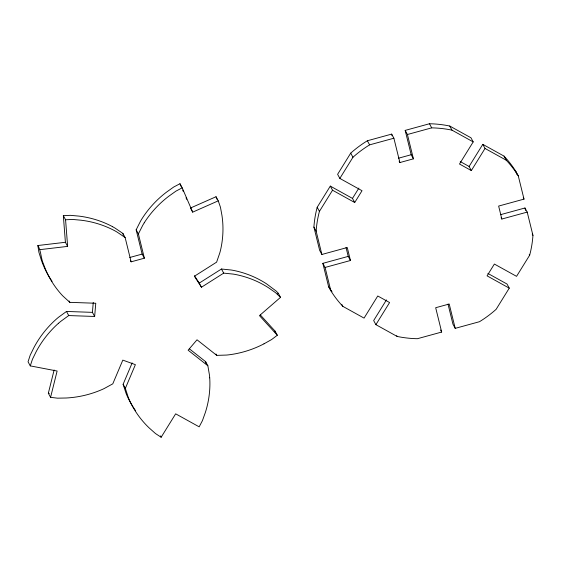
<?xml version="1.0" encoding="UTF-8"?>
<svg xmlns="http://www.w3.org/2000/svg" width="561" height="561" viewBox="0 0 561 561"><rect width="100%" height="100%" fill="white"/><g stroke="black" fill="none" stroke-linecap="round" stroke-linejoin="round"><path stroke-width="0.84" d="M58.512 323.276A61.717 58.428 -28.5 0 1 60.847 321.306L68.723 315.562L94.655 316.467L92.425 312.358L93.259 302.449M94.655 316.467L95.77 303.256L69.837 302.344L62.972 296.082A61.717 58.428 -28.5 0 1 60.988 293.964A98.96 93.68 -28.5 0 1 43.597 264.294C40.708 258.27 41.283 251.174 37.867 245.522L65.406 242.282L67.636 246.391L40.097 249.631M209.723 377.841A98.96 93.68 -28.5 0 1 205.319 412.58L202.423 420.659L199.169 426.837L175.663 413.822L161.147 437.25L155.453 433.52L149.191 427.952A98.96 93.68 -28.5 0 1 129.296 399.867A61.717 58.428 -28.5 0 1 128.203 397.181L125.348 388.38L135.39 364.657L122.817 360.12L112.782 383.843L104.213 388.528A61.717 58.428 -28.5 0 1 101.436 389.797A98.96 93.68 -28.5 0 1 66.198 398.001L57.51 398.17L50.581 397.342L57.117 371.031L30.28 365.884L32.433 359.299L36.234 351.558A98.96 93.68 -28.5 0 1 58.498 323.262M50.581 397.342L48.344 393.233L54.122 369.987M135.622 410.75A98.96 93.68 -28.5 0 1 127.067 395.757A61.717 58.428 -28.5 0 1 125.973 393.072L123.118 384.271L132.151 362.918M130.376 260.465L131.12 261.833L144.373 258.2L142.143 254.091L136.155 229.807L140.481 221.251A61.717 58.428 -28.5 0 1 142.031 218.671A98.96 93.68 -28.5 0 1 166.519 192.135L173.679 187.037L179.976 183.728L182.206 187.837L192.689 212.142L218.25 200.845L220.445 207.219L221.96 215.452A98.96 93.68 -28.5 0 1 220.494 250.29A61.717 58.428 -28.5 0 1 219.716 253.158L216.616 262.148L194.387 276.25L201.462 287.225L223.692 273.123L233.229 274.098A61.717 58.428 -28.5 0 1 236.174 274.624A98.96 93.68 -28.5 0 1 268.705 287.891L275.598 292.709L280.521 297.358L259.455 315.626L277.316 335.254L271.65 339.531L263.979 343.83M144.373 258.2L138.385 233.916L142.711 225.368A61.717 58.428 -28.5 0 1 144.268 222.78M350.457 260.5L348.227 256.391L322.848 263.34L325.085 267.45L350.457 260.5L347.259 247.52L321.881 254.47L319.651 250.36L313.908 227.072A109.949 104.08 -28.5 0 1 317.189 207.275L330.303 186.105L352.483 198.405L354.72 202.514L362.027 190.712L339.84 178.419L337.61 174.31L350.716 153.139A109.949 104.08 -28.5 0 1 367.371 140.755L391.655 134.107L393.885 138.216L399.881 162.55L413.415 158.84L407.419 134.507L405.182 130.397L429.467 123.75A109.949 104.08 -28.5 0 1 449.733 126.029L470.967 137.789L473.196 141.898L459.494 164.022L471.331 170.579L485.027 148.455L482.797 144.345L469.094 166.47L471.331 170.579M321.881 254.47L316.145 231.181A109.949 104.08 -28.5 0 1 319.426 211.385L332.533 190.221L330.303 186.105M339.84 178.419L352.953 157.255A109.949 104.08 -28.5 0 1 369.601 144.864L393.885 138.216M352.483 198.405L358.879 188.075M386.452 299.911L373.661 320.555L375.898 324.665L397.125 336.432A109.949 104.08 -28.5 0 0 417.391 338.711L441.675 332.056L435.673 307.723L449.207 304.02L455.209 328.353L479.487 321.705A109.949 104.08 -28.5 0 0 496.141 309.314L509.255 288.144L507.018 284.034L487.895 273.438M375.898 324.665L389.593 302.547L377.763 295.991L364.061 318.108L342.834 306.348A109.949 104.08 -28.5 0 1 330.822 290.738L328.592 286.629L322.848 263.34M500.419 214.709L524.977 207.984L527.207 212.1L532.95 235.382A109.949 104.08 -28.5 0 1 529.668 255.178L516.555 276.349L494.374 264.056L487.067 275.851L509.255 288.144M274.301 331.832L275.086 331.144L260.367 314.966M277.365 294.048L278.284 293.249L276.25 291.11L266.468 283.789A98.96 93.68 -28.5 0 0 233.951 270.493A61.717 58.428 -28.5 0 0 230.999 269.988L221.462 269.014L199.232 283.109L201.462 287.225M92.425 312.358L66.493 311.453L58.61 317.196A61.717 58.428 -28.5 0 0 56.282 319.167A98.96 93.68 -28.5 0 0 33.997 347.441L30.196 355.19L28.05 361.775L30.28 365.884M218.25 200.845L216.013 196.736L190.46 208.033L192.689 212.142M182.206 187.837L175.916 191.147L168.756 196.252A98.96 93.68 -28.5 0 0 144.247 222.773M407.419 134.507L431.697 127.859A109.949 104.08 -28.5 0 1 451.97 130.138L473.196 141.898M398.401 158.23L411.185 154.731L413.415 158.84M129.717 257.499L142.143 254.091M482.797 144.345L504.023 156.112A109.949 104.08 -28.5 0 1 516.036 171.722L518.266 175.831L524.009 199.12L498.638 206.069L501.836 219.042L527.207 212.1M65.406 242.282L63.337 215.669L70.363 215.333L78.975 216.111A98.96 93.68 -28.5 0 1 112.635 226.707M63.337 215.669L65.574 219.779L72.6 219.442L81.205 220.228A98.96 93.68 -28.5 0 1 114.865 230.816A61.717 58.428 -28.5 0 1 117.403 232.296L125.131 237.548L131.12 261.833M209.702 377.848A61.717 58.428 -28.5 0 0 209.435 374.937L207.865 365.779L188.138 350.211L197.023 339.798L216.749 355.372L226.392 355.064A61.717 58.428 -28.5 0 0 229.414 354.748A98.96 93.68 -28.5 0 0 263.979 343.837M48.344 393.233L49.354 393.436M485.027 148.455L506.26 160.222A109.949 104.08 -28.5 0 1 518.266 175.831M460.223 161.547L469.094 166.47M332.533 190.221L354.72 202.514M125.131 237.548L122.901 233.439L115.173 228.187A61.717 58.428 -28.5 0 0 112.621 226.728M189.309 348.788L205.635 361.67L207.865 365.779M194.513 275.795L199.232 283.109M504.023 156.112L506.26 160.222M523.266 197.745L524.009 199.12M532.207 234.014L532.95 235.382M529.247 254.414L529.668 255.178M501.092 217.675L501.836 219.042M449.733 126.029L451.97 130.138M429.467 123.75L431.697 127.859M399.137 161.175L399.881 162.55M367.371 140.755L369.601 144.864M455.209 328.353L452.972 324.244L448.008 304.104M350.716 153.139L352.953 157.255M440.56 330.001L441.675 332.056M396.704 335.66L397.125 336.432M317.189 207.275L319.426 211.385M313.908 227.072L316.145 231.181M341.719 304.293L342.834 306.348M278.284 293.249L280.521 297.358M275.086 331.144L277.316 335.254M221.462 269.014L223.692 273.123M216.006 353.998L216.749 355.372M136.155 229.807L138.385 233.916M160.404 435.883L161.147 437.25M123.118 384.271L125.348 388.38M69.094 300.976L69.837 302.344M66.493 311.453L68.723 315.562M216.013 196.736L216.413 197.64M179.976 183.728L181.343 186.911M182.711 190.067L183.384 191.638M186.049 197.802L186.701 199.316M216.784 198.552L217.121 199.464M516.036 171.722L516.653 174.219M524.977 207.984L525.594 210.48M405.182 130.397L411.185 154.731M391.655 134.107L392.069 135.783M346.025 247.464L348.227 256.391M325.085 267.45L330.822 290.738M122.901 233.439L123.315 235.115M205.635 361.67L205.964 363.29M65.574 219.779L67.636 246.391M37.867 245.522L38.891 252.219L41.374 260.185A98.96 93.68 -28.5 0 0 52.068 281.32M332 291.748A109.949 104.08 -28.5 0 1 328.592 286.629"/></g></svg>
